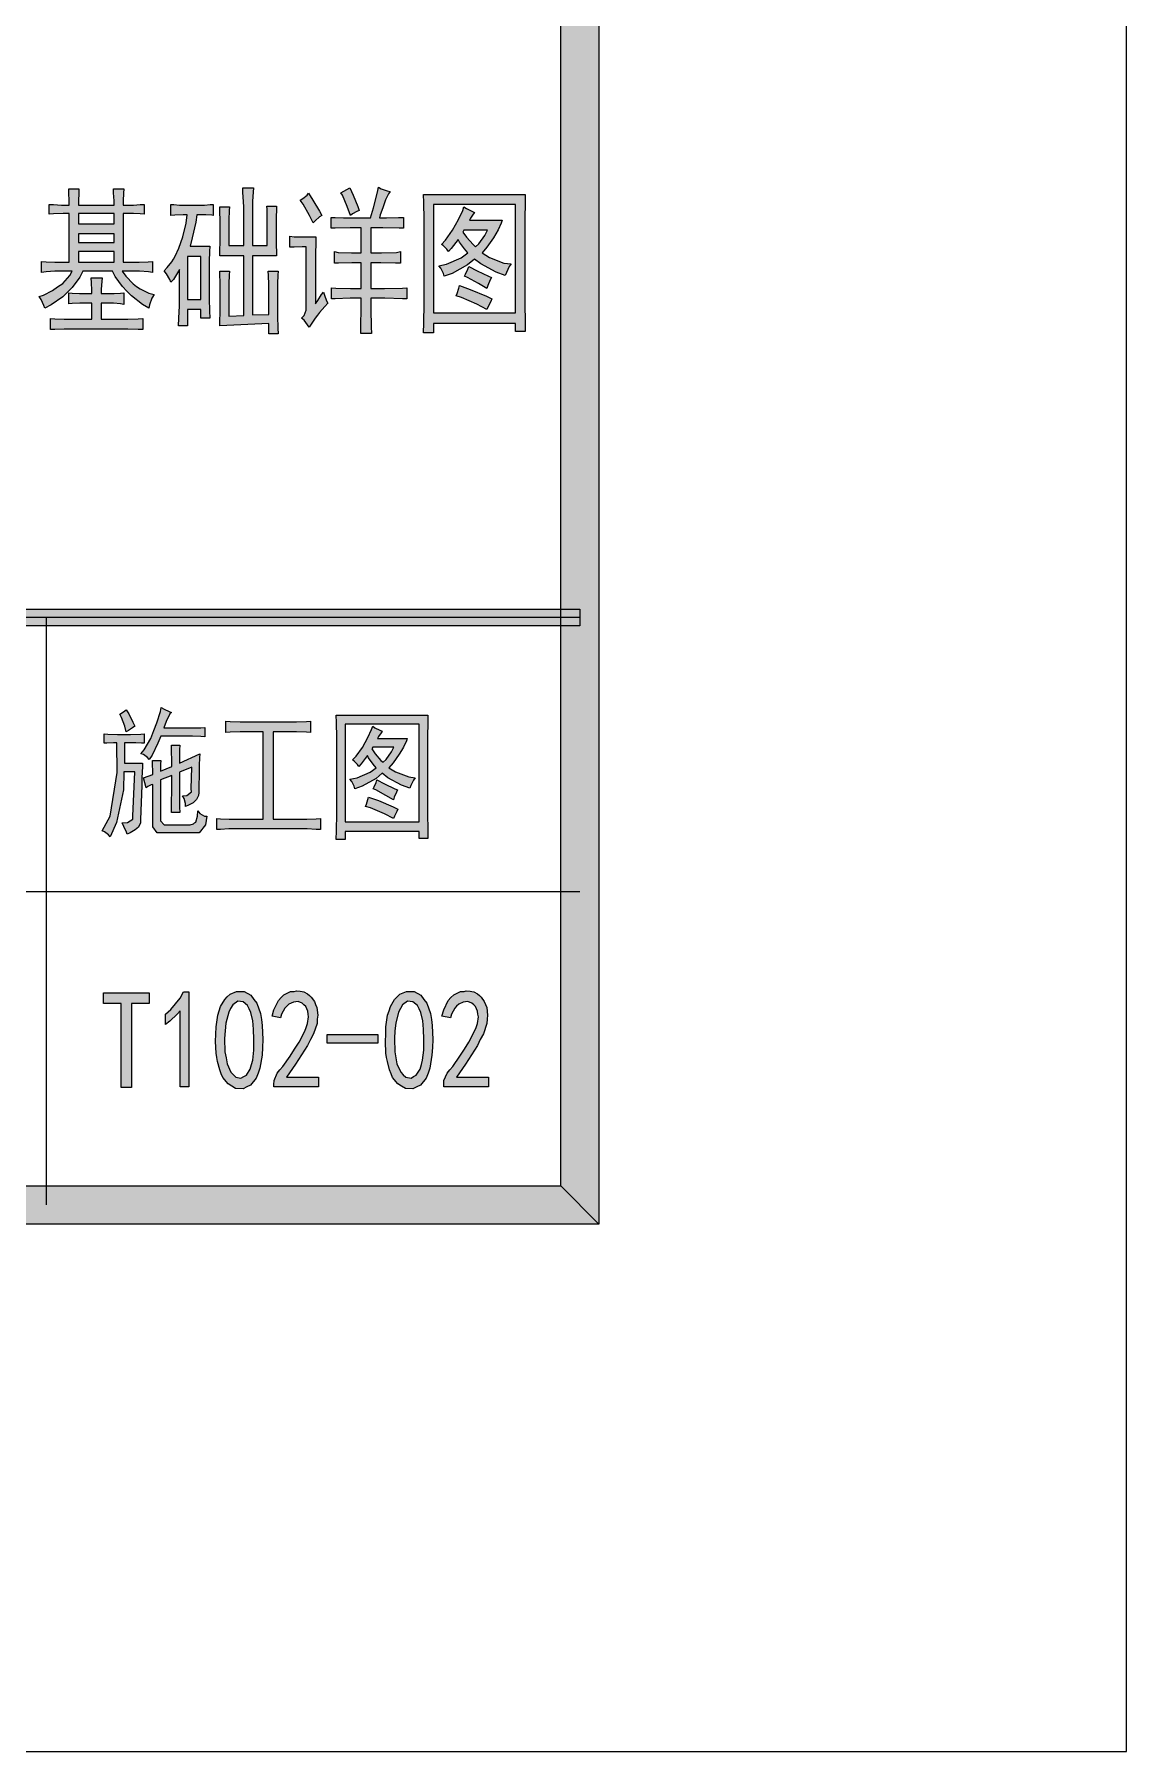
# Model space of a CAD drawing. Header units: millimetres. Extents: x 0 to 586, y 0 to 414.
# Drawn here: x 565.94 to 585.63, y 0 to 30.97 of the extents above; entities that cross this region are included whole.
import ezdxf

# ---------------------------------------------------------------- set-up
doc = ezdxf.new("R2010")
doc.units = ezdxf.units.MM

msp = doc.modelspace()

# ---------------------------------------------------------------- hatches: boundary and pattern name
h = msp.add_hatch(color=0)
h.dxf.hatch_style = 2
h.paths.add_polyline_path([(576.117861, 9.514417), (575.429944, 10.205861), (575.429944, 403.877639), (576.117861, 404.569083)])
h = msp.add_hatch(color=0)
h.dxf.hatch_style = 2
h.paths.add_polyline_path([(569.457417, 27.862389), (569.453889, 27.795361), (569.446833, 27.629556), (569.446833, 27.530778), (569.446833, 27.163889), (569.714944, 27.163889), (569.714944, 27.862389), (569.711417, 27.954111), (569.700833, 28.126972), (569.697306, 28.204583), (569.891333, 28.204583), (569.884278, 28.126972), (569.873694, 27.961167), (569.873694, 27.872972), (569.873694, 27.163889), (570.138278, 27.163889), (570.138278, 27.583694), (570.138278, 27.671889), (570.13475, 27.816528), (570.131222, 27.872972), (570.307611, 27.872972), (570.304083, 27.816528), (570.300556, 27.671889), (570.300556, 27.583694), (570.300556, 27.27325), (570.300556, 27.181528), (570.304083, 27.029833), (570.307611, 26.976917), (569.873694, 26.976917), (569.873694, 25.911528), (570.1665, 25.922111), (570.1665, 26.377194), (570.1665, 26.461861), (570.162972, 26.620611), (570.155917, 26.698222), (570.335833, 26.698222), (570.328778, 26.627667), (570.32525, 26.475972), (570.32525, 26.398361), (570.32525, 25.999722), (570.32525, 25.890361), (570.328778, 25.675167), (570.335833, 25.569333), (570.1665, 25.569333), (570.1665, 25.756306), (569.281028, 25.713972), (569.284556, 25.791583), (569.288083, 25.960917), (569.288083, 26.056167), (569.288083, 26.387778), (569.288083, 26.493611), (569.284556, 26.648833), (569.281028, 26.698222), (569.457417, 26.698222), (569.453889, 26.631194), (569.446833, 26.475972), (569.446833, 26.387778), (569.446833, 25.890361), (569.714944, 25.900944), (569.714944, 26.976917), (569.281028, 26.976917), (569.284556, 27.068639), (569.288083, 27.234444), (569.288083, 27.308528), (569.288083, 27.484917), (569.288083, 27.601333), (569.284556, 27.788306), (569.281028, 27.862389)])
h = msp.add_hatch(color=0)
h.dxf.hatch_style = 2
h.paths.add_polyline_path([(572.000944, 27.661306), (572.053861, 27.84475), (572.124417, 28.123444), (572.142056, 28.215167), (572.194972, 28.186944), (572.300806, 28.148139), (572.353722, 28.137556), (572.3255, 28.09875), (572.269056, 27.989389), (572.244361, 27.915306), (572.219667, 27.84475), (572.177333, 27.71775), (572.159694, 27.661306), (572.286694, 27.661306), (572.505417, 27.668361), (572.593611, 27.671889), (572.593611, 27.474333), (572.516, 27.477861), (572.223194, 27.484917), (572.008, 27.484917), (572.008, 27.029833), (572.1985, 27.029833), (572.466611, 27.040417), (572.540694, 27.054528), (572.540694, 26.842861), (572.4525, 26.846389), (572.187917, 26.853444), (572.008, 26.853444), (572.008, 26.387778), (572.251417, 26.387778), (572.575972, 26.394833), (572.657111, 26.398361), (572.657111, 26.200806), (572.5795, 26.204333), (572.258472, 26.211389), (572.008, 26.211389), (572.008, 26.017361), (572.015056, 25.699861), (572.018583, 25.579917), (571.824556, 25.579917), (571.828083, 25.713972), (571.831611, 26.027944), (571.831611, 26.211389), (571.634056, 26.211389), (571.365944, 26.204333), (571.298917, 26.200806), (571.298917, 26.398361), (571.373, 26.394833), (571.637583, 26.387778), (571.831611, 26.387778), (571.831611, 26.853444), (571.662278, 26.853444), (571.425917, 26.846389), (571.351833, 26.842861), (571.351833, 27.054528), (571.418861, 27.040417), (571.65875, 27.029833), (571.831611, 27.029833), (571.831611, 27.484917), (571.634056, 27.484917), (571.362417, 27.477861), (571.291861, 27.474333), (571.291861, 27.671889), (571.362417, 27.668361), (571.514111, 27.661306), (571.591722, 27.661306)])
h = msp.add_hatch(color=0)
h.dxf.hatch_style = 2
h.paths.add_polyline_path([(571.627, 28.204583), (571.686972, 28.070528), (571.771639, 27.865917), (571.796333, 27.795361), (571.754, 27.777722), (571.672861, 27.735389), (571.637583, 27.707167), (571.581139, 27.865917), (571.496472, 28.070528), (571.46825, 28.116389)])
h = msp.add_hatch(color=0)
h.paths.add_polyline_path([(566.568167, 27.894139), (566.568167, 27.97175), (566.564639, 28.116389), (566.561111, 28.183417), (566.744556, 28.183417), (566.741028, 28.109333), (566.7375, 27.968222), (566.7375, 27.894139), (567.376028, 27.894139), (567.376028, 27.97175), (567.368972, 28.116389), (567.365444, 28.183417), (567.552417, 28.183417), (567.548889, 28.109333), (567.541833, 27.968222), (567.541833, 27.894139), (567.675889, 27.894139), (567.725278, 27.894139), (567.84875, 27.901194), (567.922833, 27.904722), (567.922833, 27.728333), (567.84875, 27.735389), (567.725278, 27.738917), (567.675889, 27.738917), (567.541833, 27.738917), (567.541833, 26.864028), (567.739389, 26.864028), (567.827583, 26.864028), (567.989861, 26.871083), (568.067472, 26.874611), (568.067472, 26.677056), (567.996917, 26.687639), (567.834639, 26.698222), (567.746444, 26.698222), (567.524194, 26.698222), (567.591222, 26.610028), (567.72175, 26.472444), (567.781722, 26.426583), (567.845222, 26.380722), (568.003972, 26.306639), (568.10275, 26.278417), (568.060417, 26.214917), (568.014556, 26.094972), (568.003972, 26.035), (567.887556, 26.102028), (567.693528, 26.253722), (567.608861, 26.338389), (567.527722, 26.423056), (567.397194, 26.602972), (567.347806, 26.698222), (566.815111, 26.698222), (566.762194, 26.592389), (566.624611, 26.405417), (566.536417, 26.32075), (566.45175, 26.239611), (566.243611, 26.094972), (566.127194, 26.035), (566.113083, 26.084389), (566.063694, 26.190222), (566.028417, 26.243139), (566.1025, 26.267833), (566.268306, 26.3525), (566.360028, 26.416), (566.45175, 26.4795), (566.582278, 26.620611), (566.621083, 26.698222), (566.391778, 26.698222), (566.310639, 26.698222), (566.151889, 26.687639), (566.07075, 26.677056), (566.07075, 26.874611), (566.151889, 26.871083), (566.310639, 26.864028), (566.391778, 26.864028), (566.568167, 26.864028), (566.568167, 27.738917), (566.462333, 27.738917), (566.282417, 27.735389), (566.204806, 27.728333), (566.204806, 27.904722), (566.282417, 27.901194), (566.430583, 27.894139), (566.508194, 27.894139)])
h.paths.add_polyline_path([(567.376028, 26.864028), (567.376028, 27.054528), (566.7375, 27.054528), (566.7375, 26.864028)])
h.paths.add_polyline_path([(567.376028, 27.551944), (567.376028, 27.738917), (566.7375, 27.738917), (566.7375, 27.551944)])
h.paths.add_polyline_path([(567.376028, 27.220333), (567.376028, 27.375556), (566.7375, 27.375556), (566.7375, 27.220333)])
h = msp.add_hatch(color=0)
h.paths.add_polyline_path([(568.952944, 27.894139), (569.005861, 27.894139), (569.111694, 27.901194), (569.164611, 27.904722), (569.164611, 27.707167), (569.139917, 27.710694), (569.030556, 27.71775), (568.952944, 27.71775), (568.871806, 27.71775), (568.850639, 27.583694), (568.787139, 27.301472), (568.748333, 27.153306), (569.104639, 27.153306), (569.097583, 27.054528), (569.094056, 26.881667), (569.094056, 26.807583), (569.094056, 26.289), (569.094056, 26.200806), (569.097583, 25.985611), (569.104639, 25.855083), (568.942361, 25.855083), (568.942361, 26.010306), (568.702472, 26.010306), (568.702472, 25.713972), (568.536667, 25.713972), (568.543722, 25.851556), (568.554306, 26.077333), (568.554306, 26.165528), (568.554306, 26.729972), (568.522556, 26.67), (568.448472, 26.553583), (568.402611, 26.500667), (568.384972, 26.550056), (568.321472, 26.655889), (568.279139, 26.708806), (568.332056, 26.76525), (568.416722, 26.871083), (568.448472, 26.920472), (568.476694, 26.969861), (568.543722, 27.118028), (568.579, 27.220333), (568.614278, 27.319111), (568.67425, 27.569583), (568.695417, 27.71775), (568.621333, 27.71775), (568.473167, 27.710694), (568.402611, 27.707167), (568.402611, 27.904722), (568.455528, 27.901194), (568.557833, 27.894139), (568.607222, 27.894139)])
h.paths.add_polyline_path([(568.942361, 26.190222), (568.942361, 26.962806), (568.702472, 26.962806), (568.702472, 26.190222)])
h = msp.add_hatch(color=0)
h.dxf.hatch_style = 2
h.paths.add_polyline_path([(570.882639, 28.105806), (570.96025, 27.982333), (571.080194, 27.784778), (571.122528, 27.707167), (571.083722, 27.678944), (571.002583, 27.611917), (570.963778, 27.573111), (570.900278, 27.707167), (570.787389, 27.911778), (570.734472, 27.982333), (570.780333, 28.010556), (570.857944, 28.070528)])
h = msp.add_hatch(color=0)
h.paths.add_polyline_path([(574.791417, 28.084639), (574.787889, 27.943528), (574.784361, 27.640139), (574.784361, 27.474333), (574.784361, 26.289), (574.784361, 26.116139), (574.787889, 25.777472), (574.791417, 25.611667), (574.615028, 25.611667), (574.615028, 25.756306), (573.133361, 25.756306), (573.133361, 25.5905), (572.956972, 25.5905), (572.9605, 25.763361), (572.967556, 26.116139), (572.967556, 26.299583), (572.967556, 27.474333), (572.967556, 27.633083), (572.9605, 27.94), (572.956972, 28.084639)])
h.paths.add_polyline_path([(574.615028, 25.946806), (574.615028, 27.904722), (573.133361, 27.904722), (573.133361, 25.946806)])
h = msp.add_hatch(color=0)
h.paths.add_polyline_path([(573.877722, 27.760083), (573.853028, 27.728333), (573.803639, 27.657778), (573.782472, 27.618972), (574.375139, 27.618972), (574.3575, 27.569583), (574.301056, 27.446111), (574.258722, 27.375556), (574.219917, 27.301472), (574.096444, 27.132139), (574.011778, 27.029833), (574.145833, 26.948694), (574.406889, 26.846389), (574.533889, 26.832278), (574.502139, 26.782889), (574.449222, 26.677056), (574.428056, 26.620611), (574.265778, 26.680583), (573.990611, 26.832278), (573.877722, 26.920472), (573.750722, 26.814639), (573.475556, 26.659417), (573.330917, 26.610028), (573.316806, 26.659417), (573.267417, 26.754667), (573.232139, 26.797), (573.37325, 26.825222), (573.634306, 26.941639), (573.75425, 27.029833), (573.694278, 27.103917), (573.602556, 27.223861), (573.577861, 27.27325), (573.539056, 27.220333), (573.454389, 27.107444), (573.408528, 27.054528), (573.376778, 27.096861), (573.313278, 27.163889), (573.278, 27.185056), (573.352083, 27.262667), (573.479083, 27.439056), (573.532, 27.534306), (573.584917, 27.633083), (573.662528, 27.795361), (573.683694, 27.862389), (573.729556, 27.834167), (573.824806, 27.784778)])
h.paths.add_polyline_path([(573.666056, 27.407306), (573.733083, 27.312056), (573.8495, 27.181528), (573.895361, 27.142722), (573.955333, 27.195639), (574.061167, 27.347333), (574.110556, 27.439056), (573.683694, 27.439056)])
h = msp.add_hatch(color=0)
h.dxf.hatch_style = 2
h.paths.add_polyline_path([(571.016694, 27.319111), (571.013167, 27.206222), (571.009639, 27.01925), (571.009639, 26.941639), (571.009639, 26.112611), (571.048444, 26.172583), (571.119, 26.278417), (571.15075, 26.32075), (571.168389, 26.267833), (571.207194, 26.165528), (571.228361, 26.123194), (571.175444, 26.06675), (571.083722, 25.957389), (571.044917, 25.908), (571.002583, 25.855083), (570.9285, 25.745722), (570.893222, 25.689278), (570.865, 25.735139), (570.8015, 25.816278), (570.759167, 25.855083), (570.8015, 25.900944), (570.840306, 25.999722), (570.840306, 26.056167), (570.840306, 27.142722), (570.76975, 27.142722), (570.621583, 27.135667), (570.5475, 27.132139), (570.5475, 27.329694), (570.621583, 27.322639), (570.727417, 27.319111), (570.759167, 27.319111)])
h = msp.add_hatch(color=0)
h.dxf.hatch_style = 2
h.paths.add_polyline_path([(573.771889, 26.786417), (573.923583, 26.708806), (574.128194, 26.610028), (574.181111, 26.588861), (574.156417, 26.543), (574.117611, 26.444222), (574.099972, 26.387778), (573.948278, 26.475972), (573.747194, 26.588861), (573.694278, 26.610028), (573.715444, 26.648833), (573.75425, 26.737028)])
h = msp.add_hatch(color=0)
h.dxf.hatch_style = 2
h.paths.add_polyline_path([(566.977389, 26.299583), (566.977389, 26.356028), (566.970333, 26.493611), (566.966806, 26.578278), (567.160833, 26.578278), (567.153778, 26.514778), (567.143194, 26.377194), (567.143194, 26.299583), (567.312528, 26.299583), (567.376028, 26.299583), (567.495972, 26.306639), (567.552417, 26.310167), (567.552417, 26.102028), (567.495972, 26.112611), (567.368972, 26.123194), (567.305472, 26.123194), (567.143194, 26.123194), (567.143194, 25.833917), (567.524194, 25.833917), (567.6265, 25.833917), (567.813472, 25.840972), (567.898139, 25.8445), (567.898139, 25.646944), (567.813472, 25.650472), (567.6265, 25.657528), (567.524194, 25.657528), (566.568167, 25.657528), (566.479972, 25.657528), (566.310639, 25.650472), (566.233028, 25.646944), (566.233028, 25.8445), (566.307111, 25.840972), (566.476444, 25.833917), (566.568167, 25.833917), (566.977389, 25.833917), (566.977389, 26.123194), (566.83275, 26.123194), (566.758667, 26.123194), (566.621083, 26.116139), (566.561111, 26.112611), (566.561111, 26.310167), (566.621083, 26.306639), (566.751611, 26.299583), (566.815111, 26.299583)])
h = msp.add_hatch(color=0)
h.dxf.hatch_style = 2
h.paths.add_polyline_path([(573.602556, 26.444222), (573.800111, 26.370139), (574.092917, 26.250194), (574.188167, 26.200806), (574.167, 26.154944), (574.121139, 26.063222), (574.099972, 26.010306), (573.920056, 26.105556), (573.641361, 26.229028), (573.542583, 26.253722), (573.560222, 26.299583), (573.591972, 26.394833)])
h = msp.add_hatch(color=0)
h.dxf.hatch_style = 2
h.paths.add_polyline_path([(541.390417, 20.305889), (541.390417, 20.602222), (575.772139, 20.602222), (575.772139, 20.305889)])
h = msp.add_hatch(color=0)
h.dxf.hatch_style = 2
h.paths.add_polyline_path([(567.598278, 18.792472), (567.640611, 18.718389), (567.714694, 18.566694), (567.749972, 18.492611), (567.711167, 18.467917), (567.637083, 18.418528), (567.598278, 18.393833), (567.570056, 18.492611), (567.510083, 18.651361), (567.478333, 18.711333), (567.510083, 18.7325), (567.570056, 18.771306)])
h = msp.add_hatch(color=0)
h.dxf.hatch_style = 2
h.paths.add_polyline_path([(568.409667, 18.743083), (568.384972, 18.718389), (568.317944, 18.577278), (568.275611, 18.464389), (568.720111, 18.464389), (568.794194, 18.464389), (568.938833, 18.467917), (569.016444, 18.471444), (569.016444, 18.302111), (568.938833, 18.309167), (568.794194, 18.312694), (568.720111, 18.312694), (568.219167, 18.312694), (568.16625, 18.185694), (568.063944, 17.974028), (568.011028, 17.896417), (567.982806, 17.928167), (567.908722, 17.981083), (567.859333, 17.995194), (567.922833, 18.06575), (568.042778, 18.273889), (568.095694, 18.415), (568.148611, 18.552583), (568.215639, 18.760722), (568.226222, 18.831278), (568.279139, 18.803056), (568.370861, 18.757194)])
h = msp.add_hatch(color=0)
h.dxf.hatch_style = 2
h.paths.add_polyline_path([(570.572194, 18.57375), (570.667444, 18.57375), (570.843833, 18.577278), (570.921444, 18.584333), (570.921444, 18.38325), (570.843833, 18.386778), (570.667444, 18.393833), (570.572194, 18.393833), (570.244111, 18.393833), (570.244111, 16.816917), (570.762694, 16.816917), (570.854417, 16.816917), (571.020222, 16.823972), (571.097833, 16.8275), (571.097833, 16.629944), (571.020222, 16.633472), (570.857944, 16.640528), (570.76975, 16.640528), (569.535028, 16.640528), (569.446833, 16.640528), (569.295139, 16.633472), (569.231639, 16.629944), (569.231639, 16.8275), (569.298667, 16.823972), (569.453889, 16.816917), (569.542083, 16.816917), (570.067722, 16.816917), (570.067722, 18.393833), (569.750222, 18.393833), (569.647917, 18.393833), (569.468, 18.386778), (569.390389, 18.38325), (569.390389, 18.584333), (569.468, 18.577278), (569.647917, 18.57375), (569.750222, 18.57375)])
h = msp.add_hatch(color=0)
h.paths.add_polyline_path([(573.034583, 18.693694), (573.031056, 18.566694), (573.027528, 18.295056), (573.027528, 18.143361), (573.027528, 17.077972), (573.027528, 16.92275), (573.031056, 16.619361), (573.034583, 16.471194), (572.875833, 16.471194), (572.875833, 16.598194), (571.545861, 16.598194), (571.545861, 16.450028), (571.383583, 16.450028), (571.387111, 16.60525), (571.394167, 16.92275), (571.394167, 17.088556), (571.394167, 18.143361), (571.394167, 18.288), (571.387111, 18.563167), (571.383583, 18.693694)])
h.paths.add_polyline_path([(572.875833, 16.767528), (572.875833, 18.531417), (571.545861, 18.531417), (571.545861, 16.767528)])
h = msp.add_hatch(color=0)
h.dxf.hatch_style = 2
h.paths.add_polyline_path([(567.922833, 18.185694), (567.873444, 18.189222), (567.767611, 18.19275), (567.714694, 18.19275), (567.566528, 18.19275), (567.566528, 17.825861), (567.891083, 17.825861), (567.887556, 17.765889), (567.8805, 17.564806), (567.876972, 17.427222), (567.852278, 16.809861), (567.852278, 16.753417), (567.820528, 16.672278), (567.788778, 16.647583), (567.757028, 16.622889), (567.668833, 16.5735), (567.612389, 16.548806), (567.601806, 16.584083), (567.555944, 16.682861), (567.524194, 16.749889), (567.619444, 16.756944), (567.714694, 16.816917), (567.714694, 16.869833), (567.749972, 17.674167), (567.555944, 17.674167), (567.545361, 17.346083), (567.421889, 16.756944), (567.309, 16.499417), (567.27725, 16.534694), (567.206694, 16.587611), (567.164361, 16.608778), (567.305472, 16.869833), (567.436, 17.660056), (567.428944, 18.19275), (567.365444, 18.19275), (567.249028, 18.189222), (567.199639, 18.185694), (567.199639, 18.355028), (567.263139, 18.347972), (567.439528, 18.344444), (567.555944, 18.344444), (567.675889, 18.344444), (567.859333, 18.347972), (567.922833, 18.355028)])
h = msp.add_hatch(color=0)
h.paths.add_polyline_path([(572.212611, 18.404417), (572.191444, 18.372667), (572.145583, 18.309167), (572.127944, 18.273889), (572.660639, 18.273889), (572.646528, 18.228028), (572.593611, 18.118667), (572.558333, 18.055167), (572.519528, 17.988139), (572.410167, 17.836444), (572.332556, 17.744722), (572.4525, 17.670639), (572.688861, 17.582444), (572.805278, 17.564806), (572.777056, 17.522472), (572.727667, 17.427222), (572.710028, 17.377833), (572.561861, 17.43075), (572.314917, 17.564806), (572.212611, 17.645944), (572.099722, 17.550694), (571.852778, 17.413111), (571.718722, 17.36725), (571.708139, 17.413111), (571.662278, 17.497778), (571.630528, 17.536583), (571.761056, 17.561278), (571.993889, 17.667111), (572.10325, 17.744722), (572.046806, 17.81175), (571.965667, 17.921111), (571.9445, 17.963444), (571.905694, 17.914056), (571.831611, 17.815278), (571.792806, 17.765889), (571.764583, 17.804694), (571.704611, 17.864667), (571.672861, 17.885833), (571.739889, 17.956389), (571.856306, 18.111611), (571.902167, 18.199806), (571.951556, 18.288), (572.018583, 18.432639), (572.03975, 18.492611), (572.078556, 18.467917), (572.16675, 18.422056)])
h.paths.add_polyline_path([(572.022111, 18.083389), (572.082083, 17.998722), (572.187917, 17.878778), (572.23025, 17.8435), (572.283167, 17.896417), (572.378417, 18.030472), (572.42075, 18.115139), (572.03975, 18.115139)])
h = msp.add_hatch(color=0)
h.dxf.hatch_style = 2
h.paths.add_polyline_path([(568.074528, 17.624778), (568.074528, 17.681222), (568.071, 17.804694), (568.067472, 17.87525), (568.219167, 17.87525), (568.215639, 17.81175), (568.212111, 17.7165), (568.212111, 17.68475), (568.416722, 17.765889), (568.416722, 17.861139), (568.413194, 18.055167), (568.409667, 18.153944), (568.561361, 18.153944), (568.557833, 18.06575), (568.554306, 17.899944), (568.554306, 17.825861), (568.921194, 17.995194), (568.917667, 17.921111), (568.914139, 17.790583), (568.914139, 17.734139), (568.903556, 17.296694), (568.8965, 17.247306), (568.861222, 17.169694), (568.833, 17.141472), (568.804778, 17.11325), (568.720111, 17.067389), (568.663667, 17.046222), (568.663667, 17.099139), (568.638972, 17.190861), (568.61075, 17.236722), (568.691889, 17.247306), (568.773028, 17.310806), (568.7695, 17.36725), (568.776556, 17.755306), (568.554306, 17.667111), (568.554306, 17.395472), (568.557833, 17.032111), (568.561361, 16.936861), (568.409667, 16.936861), (568.413194, 17.056806), (568.416722, 17.391944), (568.416722, 17.607139), (568.212111, 17.526), (568.212111, 16.848667), (568.212111, 16.785167), (568.279139, 16.718139), (568.346167, 16.718139), (568.713056, 16.718139), (568.748333, 16.718139), (568.808306, 16.73225), (568.829472, 16.749889), (568.850639, 16.764), (568.882389, 16.873361), (568.889444, 16.968611), (568.924722, 16.92275), (569.005861, 16.873361), (569.048194, 16.869833), (569.027028, 16.718139), (568.914139, 16.569972), (568.815361, 16.569972), (568.233278, 16.569972), (568.155667, 16.569972), (568.074528, 16.679333), (568.074528, 16.788694), (568.074528, 17.444861), (568.046306, 17.437806), (567.986333, 17.406056), (567.954583, 17.384889), (567.908722, 17.564806)])
h = msp.add_hatch(color=0)
h.dxf.hatch_style = 2
h.paths.add_polyline_path([(572.117361, 17.526), (572.254944, 17.455444), (572.438389, 17.36725), (572.48425, 17.346083), (572.466611, 17.307278), (572.427806, 17.215556), (572.413694, 17.166167), (572.279639, 17.247306), (572.096194, 17.346083), (572.046806, 17.36725), (572.067972, 17.402528), (572.10325, 17.480139)])
h = msp.add_hatch(color=0)
h.dxf.hatch_style = 2
h.paths.add_polyline_path([(571.965667, 17.215556), (572.142056, 17.152056), (572.406639, 17.042694), (572.494833, 16.996833), (572.473667, 16.958028), (572.434861, 16.873361), (572.413694, 16.8275), (572.251417, 16.912167), (571.997417, 17.021528), (571.91275, 17.046222), (571.926861, 17.088556), (571.955083, 17.173222)])
h = msp.add_hatch(color=0)
h.dxf.hatch_style = 2
h.paths.add_polyline_path([(568.0075, 13.49375), (567.69, 13.49375), (567.69, 11.976806), (567.506556, 11.976806), (567.506556, 13.49375), (567.185528, 13.49375), (567.185528, 13.68425), (568.0075, 13.68425)])
h = msp.add_hatch(color=0)
h.dxf.hatch_style = 2
h.paths.add_polyline_path([(568.568417, 13.363222), (568.5155, 13.299722), (568.384972, 13.17625), (568.303833, 13.116278), (568.303833, 13.30325), (568.402611, 13.387917), (568.568417, 13.589), (568.631917, 13.701889), (568.727167, 13.701889), (568.727167, 11.987389), (568.568417, 11.987389)])
h = msp.add_hatch(color=0)
h.paths.add_polyline_path([(569.214, 12.939889), (569.217528, 13.073944), (569.24575, 13.282083), (569.273972, 13.359694), (569.298667, 13.437306), (569.37275, 13.564306), (569.418611, 13.613694), (569.468, 13.663083), (569.584417, 13.712472), (569.654972, 13.712472), (569.725528, 13.712472), (569.845472, 13.641917), (569.898389, 13.567833), (569.951306, 13.497278), (570.018333, 13.313833), (570.032444, 13.204472), (570.050083, 13.095111), (570.060667, 12.844639), (570.053611, 12.7), (570.046556, 12.558889), (570.00775, 12.326056), (569.976, 12.237861), (569.940722, 12.146139), (569.838417, 12.022667), (569.771389, 11.987389), (569.704361, 11.952111), (569.566778, 11.962694), (569.49975, 12.005028), (569.432722, 12.047361), (569.337472, 12.156722), (569.30925, 12.227278), (569.281028, 12.297833), (569.242222, 12.446), (569.228111, 12.520083), (569.217528, 12.597694), (569.206944, 12.809361)])
h.paths.add_polyline_path([(569.379806, 12.999861), (569.369222, 12.862278), (569.376278, 12.618861), (569.397444, 12.513028), (569.415083, 12.403667), (569.482111, 12.251972), (569.527972, 12.206111), (569.573833, 12.163778), (569.665556, 12.146139), (569.714944, 12.174361), (569.764333, 12.199056), (569.831361, 12.308417), (569.856056, 12.393083), (569.877222, 12.474222), (569.898389, 12.654139), (569.898389, 12.749389), (569.898389, 12.848167), (569.891333, 13.024556), (569.887806, 13.105694), (569.88075, 13.183306), (569.845472, 13.327944), (569.813722, 13.394972), (569.7855, 13.458472), (569.704361, 13.5255), (569.654972, 13.529028), (569.605583, 13.532556), (569.517389, 13.469056), (569.478583, 13.405556), (569.443306, 13.338528), (569.390389, 13.137444)])
h = msp.add_hatch(color=0)
h.dxf.hatch_style = 2
h.paths.add_polyline_path([(570.258222, 12.029722), (570.26175, 12.103806), (570.318194, 12.237861), (570.367583, 12.297833), (570.4205, 12.357806), (570.551028, 12.544778), (570.632167, 12.671778), (570.713306, 12.798778), (570.815611, 12.996333), (570.840306, 13.063361), (570.865, 13.133917), (570.882639, 13.253861), (570.875583, 13.30325), (570.868528, 13.352639), (570.83325, 13.437306), (570.797972, 13.469056), (570.766222, 13.500806), (570.695667, 13.529028), (570.653333, 13.521972), (570.611, 13.518444), (570.529861, 13.479639), (570.491056, 13.444361), (570.455778, 13.409083), (570.395806, 13.30325), (570.378167, 13.232694), (570.226472, 13.264444), (570.258222, 13.377333), (570.339361, 13.546667), (570.38875, 13.599583), (570.438139, 13.648972), (570.558083, 13.708944), (570.625111, 13.712472), (570.663917, 13.719528), (570.734472, 13.716), (570.766222, 13.708944), (570.797972, 13.701889), (570.865, 13.666611), (570.900278, 13.638389), (570.932028, 13.610167), (570.988472, 13.529028), (571.009639, 13.472583), (571.034333, 13.419667), (571.048444, 13.285611), (571.041389, 13.208), (571.037861, 13.133917), (570.974361, 12.946944), (570.917917, 12.841111), (570.865, 12.735278), (570.649806, 12.396611), (570.487528, 12.167306), (571.062556, 12.167306), (571.062556, 11.987389), (570.258222, 11.987389)])
h = msp.add_hatch(color=0)
h.paths.add_polyline_path([(572.276111, 12.939889), (572.279639, 13.073944), (572.307861, 13.282083), (572.336083, 13.359694), (572.360778, 13.437306), (572.434861, 13.564306), (572.480722, 13.613694), (572.530111, 13.663083), (572.646528, 13.712472), (572.717083, 13.712472), (572.787639, 13.712472), (572.907583, 13.641917), (572.9605, 13.567833), (573.013417, 13.497278), (573.080444, 13.313833), (573.098083, 13.204472), (573.112194, 13.095111), (573.122778, 12.844639), (573.115722, 12.7), (573.108667, 12.558889), (573.069861, 12.326056), (573.038111, 12.237861), (573.002833, 12.146139), (572.900528, 12.022667), (572.8335, 11.987389), (572.766472, 11.952111), (572.628889, 11.962694), (572.561861, 12.005028), (572.494833, 12.047361), (572.399583, 12.156722), (572.371361, 12.227278), (572.343139, 12.297833), (572.304333, 12.446), (572.290222, 12.520083), (572.279639, 12.597694), (572.272583, 12.809361)])
h.paths.add_polyline_path([(572.441917, 12.999861), (572.431333, 12.862278), (572.438389, 12.618861), (572.459556, 12.513028), (572.477194, 12.403667), (572.544222, 12.251972), (572.590083, 12.206111), (572.635944, 12.163778), (572.731194, 12.146139), (572.777056, 12.174361), (572.826444, 12.199056), (572.893472, 12.308417), (572.918167, 12.393083), (572.939333, 12.474222), (572.9605, 12.654139), (572.9605, 12.749389), (572.9605, 12.848167), (572.953444, 13.024556), (572.949917, 13.105694), (572.942861, 13.183306), (572.907583, 13.327944), (572.875833, 13.394972), (572.847611, 13.458472), (572.766472, 13.5255), (572.717083, 13.529028), (572.667694, 13.532556), (572.5795, 13.469056), (572.540694, 13.405556), (572.505417, 13.338528), (572.456028, 13.137444)])
h = msp.add_hatch(color=0)
h.dxf.hatch_style = 2
h.paths.add_polyline_path([(573.320333, 12.029722), (573.323861, 12.103806), (573.380306, 12.237861), (573.429694, 12.297833), (573.482611, 12.357806), (573.613139, 12.544778), (573.694278, 12.671778), (573.775417, 12.798778), (573.877722, 12.996333), (573.902417, 13.063361), (573.927111, 13.133917), (573.94475, 13.253861), (573.937694, 13.30325), (573.930639, 13.352639), (573.895361, 13.437306), (573.863611, 13.469056), (573.828333, 13.500806), (573.757778, 13.529028), (573.715444, 13.521972), (573.673111, 13.518444), (573.591972, 13.479639), (573.553167, 13.444361), (573.517889, 13.409083), (573.457917, 13.30325), (573.440278, 13.232694), (573.288583, 13.264444), (573.320333, 13.377333), (573.401472, 13.546667), (573.450861, 13.599583), (573.50025, 13.648972), (573.620194, 13.708944), (573.687222, 13.712472), (573.726028, 13.719528), (573.796583, 13.716), (573.828333, 13.708944), (573.863611, 13.701889), (573.927111, 13.666611), (573.962389, 13.638389), (573.994139, 13.610167), (574.050583, 13.529028), (574.07175, 13.472583), (574.096444, 13.419667), (574.110556, 13.285611), (574.1035, 13.208), (574.099972, 13.133917), (574.036472, 12.946944), (573.980028, 12.841111), (573.927111, 12.735278), (573.711917, 12.396611), (573.549639, 12.167306), (574.124667, 12.167306), (574.124667, 11.987389), (573.320333, 11.987389)])
h = msp.add_hatch(color=0)
h.dxf.hatch_style = 2
h.paths.add_polyline_path([(572.131472, 12.777611), (571.221306, 12.777611), (571.221306, 12.936361), (572.131472, 12.936361)])
h = msp.add_hatch(color=0)
h.dxf.hatch_style = 2
h.paths.add_polyline_path([(24.302861, 9.514417), (24.994306, 10.205861), (575.429944, 10.205861), (576.117861, 9.514417)])

# ---------------------------------------------------------------- linework, layer by layer
at = {"color": 0, "lineweight": 0}
for points in [[(0, 0), (585.632278, 0), (585.632278, 414.0835), (0, 414.0835)], [(576.117861, 9.514417), (575.429944, 10.205861), (575.429944, 403.877639), (576.117861, 404.569083)], [(569.457417, 27.862389), (569.453889, 27.795361), (569.446833, 27.629556), (569.446833, 27.530778), (569.446833, 27.163889), (569.714944, 27.163889), (569.714944, 27.862389), (569.711417, 27.954111), (569.700833, 28.126972), (569.697306, 28.204583), (569.891333, 28.204583), (569.884278, 28.126972), (569.873694, 27.961167), (569.873694, 27.872972), (569.873694, 27.163889), (570.138278, 27.163889), (570.138278, 27.583694), (570.138278, 27.671889), (570.13475, 27.816528), (570.131222, 27.872972), (570.307611, 27.872972), (570.304083, 27.816528), (570.300556, 27.671889), (570.300556, 27.583694), (570.300556, 27.27325), (570.300556, 27.181528), (570.304083, 27.029833), (570.307611, 26.976917), (569.873694, 26.976917), (569.873694, 25.911528), (570.1665, 25.922111), (570.1665, 26.377194), (570.1665, 26.461861), (570.162972, 26.620611), (570.155917, 26.698222), (570.335833, 26.698222), (570.328778, 26.627667), (570.32525, 26.475972), (570.32525, 26.398361), (570.32525, 25.999722), (570.32525, 25.890361), (570.328778, 25.675167), (570.335833, 25.569333), (570.1665, 25.569333), (570.1665, 25.756306), (569.281028, 25.713972), (569.284556, 25.791583), (569.288083, 25.960917), (569.288083, 26.056167), (569.288083, 26.387778), (569.288083, 26.493611), (569.284556, 26.648833), (569.281028, 26.698222), (569.457417, 26.698222), (569.453889, 26.631194), (569.446833, 26.475972), (569.446833, 26.387778), (569.446833, 25.890361), (569.714944, 25.900944), (569.714944, 26.976917), (569.281028, 26.976917), (569.284556, 27.068639), (569.288083, 27.234444), (569.288083, 27.308528), (569.288083, 27.484917), (569.288083, 27.601333), (569.284556, 27.788306), (569.281028, 27.862389)], [(572.000944, 27.661306), (572.053861, 27.84475), (572.124417, 28.123444), (572.142056, 28.215167), (572.194972, 28.186944), (572.300806, 28.148139), (572.353722, 28.137556), (572.3255, 28.09875), (572.269056, 27.989389), (572.244361, 27.915306), (572.219667, 27.84475), (572.177333, 27.71775), (572.159694, 27.661306), (572.286694, 27.661306), (572.505417, 27.668361), (572.593611, 27.671889), (572.593611, 27.474333), (572.516, 27.477861), (572.223194, 27.484917), (572.008, 27.484917), (572.008, 27.029833), (572.1985, 27.029833), (572.466611, 27.040417), (572.540694, 27.054528), (572.540694, 26.842861), (572.4525, 26.846389), (572.187917, 26.853444), (572.008, 26.853444), (572.008, 26.387778), (572.251417, 26.387778), (572.575972, 26.394833), (572.657111, 26.398361), (572.657111, 26.200806), (572.5795, 26.204333), (572.258472, 26.211389), (572.008, 26.211389), (572.008, 26.017361), (572.015056, 25.699861), (572.018583, 25.579917), (571.824556, 25.579917), (571.828083, 25.713972), (571.831611, 26.027944), (571.831611, 26.211389), (571.634056, 26.211389), (571.365944, 26.204333), (571.298917, 26.200806), (571.298917, 26.398361), (571.373, 26.394833), (571.637583, 26.387778), (571.831611, 26.387778), (571.831611, 26.853444), (571.662278, 26.853444), (571.425917, 26.846389), (571.351833, 26.842861), (571.351833, 27.054528), (571.418861, 27.040417), (571.65875, 27.029833), (571.831611, 27.029833), (571.831611, 27.484917), (571.634056, 27.484917), (571.362417, 27.477861), (571.291861, 27.474333), (571.291861, 27.671889), (571.362417, 27.668361), (571.514111, 27.661306), (571.591722, 27.661306)], [(571.627, 28.204583), (571.686972, 28.070528), (571.771639, 27.865917), (571.796333, 27.795361), (571.754, 27.777722), (571.672861, 27.735389), (571.637583, 27.707167), (571.581139, 27.865917), (571.496472, 28.070528), (571.46825, 28.116389)], [(566.568167, 27.894139), (566.568167, 27.97175), (566.564639, 28.116389), (566.561111, 28.183417), (566.744556, 28.183417), (566.741028, 28.109333), (566.7375, 27.968222), (566.7375, 27.894139), (567.376028, 27.894139), (567.376028, 27.97175), (567.368972, 28.116389), (567.365444, 28.183417), (567.552417, 28.183417), (567.548889, 28.109333), (567.541833, 27.968222), (567.541833, 27.894139), (567.675889, 27.894139), (567.725278, 27.894139), (567.84875, 27.901194), (567.922833, 27.904722), (567.922833, 27.728333), (567.84875, 27.735389), (567.725278, 27.738917), (567.675889, 27.738917), (567.541833, 27.738917), (567.541833, 26.864028), (567.739389, 26.864028), (567.827583, 26.864028), (567.989861, 26.871083), (568.067472, 26.874611), (568.067472, 26.677056), (567.996917, 26.687639), (567.834639, 26.698222), (567.746444, 26.698222), (567.524194, 26.698222), (567.591222, 26.610028), (567.72175, 26.472444), (567.781722, 26.426583), (567.845222, 26.380722), (568.003972, 26.306639), (568.10275, 26.278417), (568.060417, 26.214917), (568.014556, 26.094972), (568.003972, 26.035), (567.887556, 26.102028), (567.693528, 26.253722), (567.608861, 26.338389), (567.527722, 26.423056), (567.397194, 26.602972), (567.347806, 26.698222), (566.815111, 26.698222), (566.762194, 26.592389), (566.624611, 26.405417), (566.536417, 26.32075), (566.45175, 26.239611), (566.243611, 26.094972), (566.127194, 26.035), (566.113083, 26.084389), (566.063694, 26.190222), (566.028417, 26.243139), (566.1025, 26.267833), (566.268306, 26.3525), (566.360028, 26.416), (566.45175, 26.4795), (566.582278, 26.620611), (566.621083, 26.698222), (566.391778, 26.698222), (566.310639, 26.698222), (566.151889, 26.687639), (566.07075, 26.677056), (566.07075, 26.874611), (566.151889, 26.871083), (566.310639, 26.864028), (566.391778, 26.864028), (566.568167, 26.864028), (566.568167, 27.738917), (566.462333, 27.738917), (566.282417, 27.735389), (566.204806, 27.728333), (566.204806, 27.904722), (566.282417, 27.901194), (566.430583, 27.894139), (566.508194, 27.894139)], [(568.952944, 27.894139), (569.005861, 27.894139), (569.111694, 27.901194), (569.164611, 27.904722), (569.164611, 27.707167), (569.139917, 27.710694), (569.030556, 27.71775), (568.952944, 27.71775), (568.871806, 27.71775), (568.850639, 27.583694), (568.787139, 27.301472), (568.748333, 27.153306), (569.104639, 27.153306), (569.097583, 27.054528), (569.094056, 26.881667), (569.094056, 26.807583), (569.094056, 26.289), (569.094056, 26.200806), (569.097583, 25.985611), (569.104639, 25.855083), (568.942361, 25.855083), (568.942361, 26.010306), (568.702472, 26.010306), (568.702472, 25.713972), (568.536667, 25.713972), (568.543722, 25.851556), (568.554306, 26.077333), (568.554306, 26.165528), (568.554306, 26.729972), (568.522556, 26.67), (568.448472, 26.553583), (568.402611, 26.500667), (568.384972, 26.550056), (568.321472, 26.655889), (568.279139, 26.708806), (568.332056, 26.76525), (568.416722, 26.871083), (568.448472, 26.920472), (568.476694, 26.969861), (568.543722, 27.118028), (568.579, 27.220333), (568.614278, 27.319111), (568.67425, 27.569583), (568.695417, 27.71775), (568.621333, 27.71775), (568.473167, 27.710694), (568.402611, 27.707167), (568.402611, 27.904722), (568.455528, 27.901194), (568.557833, 27.894139), (568.607222, 27.894139)], [(570.882639, 28.105806), (570.96025, 27.982333), (571.080194, 27.784778), (571.122528, 27.707167), (571.083722, 27.678944), (571.002583, 27.611917), (570.963778, 27.573111), (570.900278, 27.707167), (570.787389, 27.911778), (570.734472, 27.982333), (570.780333, 28.010556), (570.857944, 28.070528)], [(574.791417, 28.084639), (574.787889, 27.943528), (574.784361, 27.640139), (574.784361, 27.474333), (574.784361, 26.289), (574.784361, 26.116139), (574.787889, 25.777472), (574.791417, 25.611667), (574.615028, 25.611667), (574.615028, 25.756306), (573.133361, 25.756306), (573.133361, 25.5905), (572.956972, 25.5905), (572.9605, 25.763361), (572.967556, 26.116139), (572.967556, 26.299583), (572.967556, 27.474333), (572.967556, 27.633083), (572.9605, 27.94), (572.956972, 28.084639)], [(574.615028, 25.946806), (574.615028, 27.904722), (573.133361, 27.904722), (573.133361, 25.946806)], [(567.376028, 27.551944), (567.376028, 27.738917), (566.7375, 27.738917), (566.7375, 27.551944)], [(573.877722, 27.760083), (573.853028, 27.728333), (573.803639, 27.657778), (573.782472, 27.618972), (574.375139, 27.618972), (574.3575, 27.569583), (574.301056, 27.446111), (574.258722, 27.375556), (574.219917, 27.301472), (574.096444, 27.132139), (574.011778, 27.029833), (574.145833, 26.948694), (574.406889, 26.846389), (574.533889, 26.832278), (574.502139, 26.782889), (574.449222, 26.677056), (574.428056, 26.620611), (574.265778, 26.680583), (573.990611, 26.832278), (573.877722, 26.920472), (573.750722, 26.814639), (573.475556, 26.659417), (573.330917, 26.610028), (573.316806, 26.659417), (573.267417, 26.754667), (573.232139, 26.797), (573.37325, 26.825222), (573.634306, 26.941639), (573.75425, 27.029833), (573.694278, 27.103917), (573.602556, 27.223861), (573.577861, 27.27325), (573.539056, 27.220333), (573.454389, 27.107444), (573.408528, 27.054528), (573.376778, 27.096861), (573.313278, 27.163889), (573.278, 27.185056), (573.352083, 27.262667), (573.479083, 27.439056), (573.532, 27.534306), (573.584917, 27.633083), (573.662528, 27.795361), (573.683694, 27.862389), (573.729556, 27.834167), (573.824806, 27.784778)], [(567.376028, 27.220333), (567.376028, 27.375556), (566.7375, 27.375556), (566.7375, 27.220333)], [(571.016694, 27.319111), (571.013167, 27.206222), (571.009639, 27.01925), (571.009639, 26.941639), (571.009639, 26.112611), (571.048444, 26.172583), (571.119, 26.278417), (571.15075, 26.32075), (571.168389, 26.267833), (571.207194, 26.165528), (571.228361, 26.123194), (571.175444, 26.06675), (571.083722, 25.957389), (571.044917, 25.908), (571.002583, 25.855083), (570.9285, 25.745722), (570.893222, 25.689278), (570.865, 25.735139), (570.8015, 25.816278), (570.759167, 25.855083), (570.8015, 25.900944), (570.840306, 25.999722), (570.840306, 26.056167), (570.840306, 27.142722), (570.76975, 27.142722), (570.621583, 27.135667), (570.5475, 27.132139), (570.5475, 27.329694), (570.621583, 27.322639), (570.727417, 27.319111), (570.759167, 27.319111)], [(573.666056, 27.407306), (573.733083, 27.312056), (573.8495, 27.181528), (573.895361, 27.142722), (573.955333, 27.195639), (574.061167, 27.347333), (574.110556, 27.439056), (573.683694, 27.439056)], [(567.376028, 26.864028), (567.376028, 27.054528), (566.7375, 27.054528), (566.7375, 26.864028)], [(568.942361, 26.190222), (568.942361, 26.962806), (568.702472, 26.962806), (568.702472, 26.190222)], [(573.771889, 26.786417), (573.923583, 26.708806), (574.128194, 26.610028), (574.181111, 26.588861), (574.156417, 26.543), (574.117611, 26.444222), (574.099972, 26.387778), (573.948278, 26.475972), (573.747194, 26.588861), (573.694278, 26.610028), (573.715444, 26.648833), (573.75425, 26.737028)], [(566.977389, 26.299583), (566.977389, 26.356028), (566.970333, 26.493611), (566.966806, 26.578278), (567.160833, 26.578278), (567.153778, 26.514778), (567.143194, 26.377194), (567.143194, 26.299583), (567.312528, 26.299583), (567.376028, 26.299583), (567.495972, 26.306639), (567.552417, 26.310167), (567.552417, 26.102028), (567.495972, 26.112611), (567.368972, 26.123194), (567.305472, 26.123194), (567.143194, 26.123194), (567.143194, 25.833917), (567.524194, 25.833917), (567.6265, 25.833917), (567.813472, 25.840972), (567.898139, 25.8445), (567.898139, 25.646944), (567.813472, 25.650472), (567.6265, 25.657528), (567.524194, 25.657528), (566.568167, 25.657528), (566.479972, 25.657528), (566.310639, 25.650472), (566.233028, 25.646944), (566.233028, 25.8445), (566.307111, 25.840972), (566.476444, 25.833917), (566.568167, 25.833917), (566.977389, 25.833917), (566.977389, 26.123194), (566.83275, 26.123194), (566.758667, 26.123194), (566.621083, 26.116139), (566.561111, 26.112611), (566.561111, 26.310167), (566.621083, 26.306639), (566.751611, 26.299583), (566.815111, 26.299583)], [(573.602556, 26.444222), (573.800111, 26.370139), (574.092917, 26.250194), (574.188167, 26.200806), (574.167, 26.154944), (574.121139, 26.063222), (574.099972, 26.010306), (573.920056, 26.105556), (573.641361, 26.229028), (573.542583, 26.253722), (573.560222, 26.299583), (573.591972, 26.394833)], [(541.390417, 20.305889), (541.390417, 20.602222), (575.772139, 20.602222), (575.772139, 20.305889)], [(567.598278, 18.792472), (567.640611, 18.718389), (567.714694, 18.566694), (567.749972, 18.492611), (567.711167, 18.467917), (567.637083, 18.418528), (567.598278, 18.393833), (567.570056, 18.492611), (567.510083, 18.651361), (567.478333, 18.711333), (567.510083, 18.7325), (567.570056, 18.771306)], [(568.409667, 18.743083), (568.384972, 18.718389), (568.317944, 18.577278), (568.275611, 18.464389), (568.720111, 18.464389), (568.794194, 18.464389), (568.938833, 18.467917), (569.016444, 18.471444), (569.016444, 18.302111), (568.938833, 18.309167), (568.794194, 18.312694), (568.720111, 18.312694), (568.219167, 18.312694), (568.16625, 18.185694), (568.063944, 17.974028), (568.011028, 17.896417), (567.982806, 17.928167), (567.908722, 17.981083), (567.859333, 17.995194), (567.922833, 18.06575), (568.042778, 18.273889), (568.095694, 18.415), (568.148611, 18.552583), (568.215639, 18.760722), (568.226222, 18.831278), (568.279139, 18.803056), (568.370861, 18.757194)], [(570.572194, 18.57375), (570.667444, 18.57375), (570.843833, 18.577278), (570.921444, 18.584333), (570.921444, 18.38325), (570.843833, 18.386778), (570.667444, 18.393833), (570.572194, 18.393833), (570.244111, 18.393833), (570.244111, 16.816917), (570.762694, 16.816917), (570.854417, 16.816917), (571.020222, 16.823972), (571.097833, 16.8275), (571.097833, 16.629944), (571.020222, 16.633472), (570.857944, 16.640528), (570.76975, 16.640528), (569.535028, 16.640528), (569.446833, 16.640528), (569.295139, 16.633472), (569.231639, 16.629944), (569.231639, 16.8275), (569.298667, 16.823972), (569.453889, 16.816917), (569.542083, 16.816917), (570.067722, 16.816917), (570.067722, 18.393833), (569.750222, 18.393833), (569.647917, 18.393833), (569.468, 18.386778), (569.390389, 18.38325), (569.390389, 18.584333), (569.468, 18.577278), (569.647917, 18.57375), (569.750222, 18.57375)], [(573.034583, 18.693694), (573.031056, 18.566694), (573.027528, 18.295056), (573.027528, 18.143361), (573.027528, 17.077972), (573.027528, 16.92275), (573.031056, 16.619361), (573.034583, 16.471194), (572.875833, 16.471194), (572.875833, 16.598194), (571.545861, 16.598194), (571.545861, 16.450028), (571.383583, 16.450028), (571.387111, 16.60525), (571.394167, 16.92275), (571.394167, 17.088556), (571.394167, 18.143361), (571.394167, 18.288), (571.387111, 18.563167), (571.383583, 18.693694)], [(567.922833, 18.185694), (567.873444, 18.189222), (567.767611, 18.19275), (567.714694, 18.19275), (567.566528, 18.19275), (567.566528, 17.825861), (567.891083, 17.825861), (567.887556, 17.765889), (567.8805, 17.564806), (567.876972, 17.427222), (567.852278, 16.809861), (567.852278, 16.753417), (567.820528, 16.672278), (567.788778, 16.647583), (567.757028, 16.622889), (567.668833, 16.5735), (567.612389, 16.548806), (567.601806, 16.584083), (567.555944, 16.682861), (567.524194, 16.749889), (567.619444, 16.756944), (567.714694, 16.816917), (567.714694, 16.869833), (567.749972, 17.674167), (567.555944, 17.674167), (567.545361, 17.346083), (567.421889, 16.756944), (567.309, 16.499417), (567.27725, 16.534694), (567.206694, 16.587611), (567.164361, 16.608778), (567.305472, 16.869833), (567.436, 17.660056), (567.428944, 18.19275), (567.365444, 18.19275), (567.249028, 18.189222), (567.199639, 18.185694), (567.199639, 18.355028), (567.263139, 18.347972), (567.439528, 18.344444), (567.555944, 18.344444), (567.675889, 18.344444), (567.859333, 18.347972), (567.922833, 18.355028)], [(572.875833, 16.767528), (572.875833, 18.531417), (571.545861, 18.531417), (571.545861, 16.767528)], [(572.212611, 18.404417), (572.191444, 18.372667), (572.145583, 18.309167), (572.127944, 18.273889), (572.660639, 18.273889), (572.646528, 18.228028), (572.593611, 18.118667), (572.558333, 18.055167), (572.519528, 17.988139), (572.410167, 17.836444), (572.332556, 17.744722), (572.4525, 17.670639), (572.688861, 17.582444), (572.805278, 17.564806), (572.777056, 17.522472), (572.727667, 17.427222), (572.710028, 17.377833), (572.561861, 17.43075), (572.314917, 17.564806), (572.212611, 17.645944), (572.099722, 17.550694), (571.852778, 17.413111), (571.718722, 17.36725), (571.708139, 17.413111), (571.662278, 17.497778), (571.630528, 17.536583), (571.761056, 17.561278), (571.993889, 17.667111), (572.10325, 17.744722), (572.046806, 17.81175), (571.965667, 17.921111), (571.9445, 17.963444), (571.905694, 17.914056), (571.831611, 17.815278), (571.792806, 17.765889), (571.764583, 17.804694), (571.704611, 17.864667), (571.672861, 17.885833), (571.739889, 17.956389), (571.856306, 18.111611), (571.902167, 18.199806), (571.951556, 18.288), (572.018583, 18.432639), (572.03975, 18.492611), (572.078556, 18.467917), (572.16675, 18.422056)], [(568.074528, 17.624778), (568.074528, 17.681222), (568.071, 17.804694), (568.067472, 17.87525), (568.219167, 17.87525), (568.215639, 17.81175), (568.212111, 17.7165), (568.212111, 17.68475), (568.416722, 17.765889), (568.416722, 17.861139), (568.413194, 18.055167), (568.409667, 18.153944), (568.561361, 18.153944), (568.557833, 18.06575), (568.554306, 17.899944), (568.554306, 17.825861), (568.921194, 17.995194), (568.917667, 17.921111), (568.914139, 17.790583), (568.914139, 17.734139), (568.903556, 17.296694), (568.8965, 17.247306), (568.861222, 17.169694), (568.833, 17.141472), (568.804778, 17.11325), (568.720111, 17.067389), (568.663667, 17.046222), (568.663667, 17.099139), (568.638972, 17.190861), (568.61075, 17.236722), (568.691889, 17.247306), (568.773028, 17.310806), (568.7695, 17.36725), (568.776556, 17.755306), (568.554306, 17.667111), (568.554306, 17.395472), (568.557833, 17.032111), (568.561361, 16.936861), (568.409667, 16.936861), (568.413194, 17.056806), (568.416722, 17.391944), (568.416722, 17.607139), (568.212111, 17.526), (568.212111, 16.848667), (568.212111, 16.785167), (568.279139, 16.718139), (568.346167, 16.718139), (568.713056, 16.718139), (568.748333, 16.718139), (568.808306, 16.73225), (568.829472, 16.749889), (568.850639, 16.764), (568.882389, 16.873361), (568.889444, 16.968611), (568.924722, 16.92275), (569.005861, 16.873361), (569.048194, 16.869833), (569.027028, 16.718139), (568.914139, 16.569972), (568.815361, 16.569972), (568.233278, 16.569972), (568.155667, 16.569972), (568.074528, 16.679333), (568.074528, 16.788694), (568.074528, 17.444861), (568.046306, 17.437806), (567.986333, 17.406056), (567.954583, 17.384889), (567.908722, 17.564806)], [(572.022111, 18.083389), (572.082083, 17.998722), (572.187917, 17.878778), (572.23025, 17.8435), (572.283167, 17.896417), (572.378417, 18.030472), (572.42075, 18.115139), (572.03975, 18.115139)], [(572.117361, 17.526), (572.254944, 17.455444), (572.438389, 17.36725), (572.48425, 17.346083), (572.466611, 17.307278), (572.427806, 17.215556), (572.413694, 17.166167), (572.279639, 17.247306), (572.096194, 17.346083), (572.046806, 17.36725), (572.067972, 17.402528), (572.10325, 17.480139)], [(571.965667, 17.215556), (572.142056, 17.152056), (572.406639, 17.042694), (572.494833, 16.996833), (572.473667, 16.958028), (572.434861, 16.873361), (572.413694, 16.8275), (572.251417, 16.912167), (571.997417, 17.021528), (571.91275, 17.046222), (571.926861, 17.088556), (571.955083, 17.173222)], [(568.0075, 13.49375), (567.69, 13.49375), (567.69, 11.976806), (567.506556, 11.976806), (567.506556, 13.49375), (567.185528, 13.49375), (567.185528, 13.68425), (568.0075, 13.68425)], [(568.568417, 13.363222), (568.5155, 13.299722), (568.384972, 13.17625), (568.303833, 13.116278), (568.303833, 13.30325), (568.402611, 13.387917), (568.568417, 13.589), (568.631917, 13.701889), (568.727167, 13.701889), (568.727167, 11.987389), (568.568417, 11.987389)], [(569.214, 12.939889), (569.217528, 13.073944), (569.24575, 13.282083), (569.273972, 13.359694), (569.298667, 13.437306), (569.37275, 13.564306), (569.418611, 13.613694), (569.468, 13.663083), (569.584417, 13.712472), (569.654972, 13.712472), (569.725528, 13.712472), (569.845472, 13.641917), (569.898389, 13.567833), (569.951306, 13.497278), (570.018333, 13.313833), (570.032444, 13.204472), (570.050083, 13.095111), (570.060667, 12.844639), (570.053611, 12.7), (570.046556, 12.558889), (570.00775, 12.326056), (569.976, 12.237861), (569.940722, 12.146139), (569.838417, 12.022667), (569.771389, 11.987389), (569.704361, 11.952111), (569.566778, 11.962694), (569.49975, 12.005028), (569.432722, 12.047361), (569.337472, 12.156722), (569.30925, 12.227278), (569.281028, 12.297833), (569.242222, 12.446), (569.228111, 12.520083), (569.217528, 12.597694), (569.206944, 12.809361)], [(570.258222, 12.029722), (570.26175, 12.103806), (570.318194, 12.237861), (570.367583, 12.297833), (570.4205, 12.357806), (570.551028, 12.544778), (570.632167, 12.671778), (570.713306, 12.798778), (570.815611, 12.996333), (570.840306, 13.063361), (570.865, 13.133917), (570.882639, 13.253861), (570.875583, 13.30325), (570.868528, 13.352639), (570.83325, 13.437306), (570.797972, 13.469056), (570.766222, 13.500806), (570.695667, 13.529028), (570.653333, 13.521972), (570.611, 13.518444), (570.529861, 13.479639), (570.491056, 13.444361), (570.455778, 13.409083), (570.395806, 13.30325), (570.378167, 13.232694), (570.226472, 13.264444), (570.258222, 13.377333), (570.339361, 13.546667), (570.38875, 13.599583), (570.438139, 13.648972), (570.558083, 13.708944), (570.625111, 13.712472), (570.663917, 13.719528), (570.734472, 13.716), (570.766222, 13.708944), (570.797972, 13.701889), (570.865, 13.666611), (570.900278, 13.638389), (570.932028, 13.610167), (570.988472, 13.529028), (571.009639, 13.472583), (571.034333, 13.419667), (571.048444, 13.285611), (571.041389, 13.208), (571.037861, 13.133917), (570.974361, 12.946944), (570.917917, 12.841111), (570.865, 12.735278), (570.649806, 12.396611), (570.487528, 12.167306), (571.062556, 12.167306), (571.062556, 11.987389), (570.258222, 11.987389)], [(572.276111, 12.939889), (572.279639, 13.073944), (572.307861, 13.282083), (572.336083, 13.359694), (572.360778, 13.437306), (572.434861, 13.564306), (572.480722, 13.613694), (572.530111, 13.663083), (572.646528, 13.712472), (572.717083, 13.712472), (572.787639, 13.712472), (572.907583, 13.641917), (572.9605, 13.567833), (573.013417, 13.497278), (573.080444, 13.313833), (573.098083, 13.204472), (573.112194, 13.095111), (573.122778, 12.844639), (573.115722, 12.7), (573.108667, 12.558889), (573.069861, 12.326056), (573.038111, 12.237861), (573.002833, 12.146139), (572.900528, 12.022667), (572.8335, 11.987389), (572.766472, 11.952111), (572.628889, 11.962694), (572.561861, 12.005028), (572.494833, 12.047361), (572.399583, 12.156722), (572.371361, 12.227278), (572.343139, 12.297833), (572.304333, 12.446), (572.290222, 12.520083), (572.279639, 12.597694), (572.272583, 12.809361)], [(573.320333, 12.029722), (573.323861, 12.103806), (573.380306, 12.237861), (573.429694, 12.297833), (573.482611, 12.357806), (573.613139, 12.544778), (573.694278, 12.671778), (573.775417, 12.798778), (573.877722, 12.996333), (573.902417, 13.063361), (573.927111, 13.133917), (573.94475, 13.253861), (573.937694, 13.30325), (573.930639, 13.352639), (573.895361, 13.437306), (573.863611, 13.469056), (573.828333, 13.500806), (573.757778, 13.529028), (573.715444, 13.521972), (573.673111, 13.518444), (573.591972, 13.479639), (573.553167, 13.444361), (573.517889, 13.409083), (573.457917, 13.30325), (573.440278, 13.232694), (573.288583, 13.264444), (573.320333, 13.377333), (573.401472, 13.546667), (573.450861, 13.599583), (573.50025, 13.648972), (573.620194, 13.708944), (573.687222, 13.712472), (573.726028, 13.719528), (573.796583, 13.716), (573.828333, 13.708944), (573.863611, 13.701889), (573.927111, 13.666611), (573.962389, 13.638389), (573.994139, 13.610167), (574.050583, 13.529028), (574.07175, 13.472583), (574.096444, 13.419667), (574.110556, 13.285611), (574.1035, 13.208), (574.099972, 13.133917), (574.036472, 12.946944), (573.980028, 12.841111), (573.927111, 12.735278), (573.711917, 12.396611), (573.549639, 12.167306), (574.124667, 12.167306), (574.124667, 11.987389), (573.320333, 11.987389)], [(569.379806, 12.999861), (569.369222, 12.862278), (569.376278, 12.618861), (569.397444, 12.513028), (569.415083, 12.403667), (569.482111, 12.251972), (569.527972, 12.206111), (569.573833, 12.163778), (569.665556, 12.146139), (569.714944, 12.174361), (569.764333, 12.199056), (569.831361, 12.308417), (569.856056, 12.393083), (569.877222, 12.474222), (569.898389, 12.654139), (569.898389, 12.749389), (569.898389, 12.848167), (569.891333, 13.024556), (569.887806, 13.105694), (569.88075, 13.183306), (569.845472, 13.327944), (569.813722, 13.394972), (569.7855, 13.458472), (569.704361, 13.5255), (569.654972, 13.529028), (569.605583, 13.532556), (569.517389, 13.469056), (569.478583, 13.405556), (569.443306, 13.338528), (569.390389, 13.137444)], [(572.441917, 12.999861), (572.431333, 12.862278), (572.438389, 12.618861), (572.459556, 12.513028), (572.477194, 12.403667), (572.544222, 12.251972), (572.590083, 12.206111), (572.635944, 12.163778), (572.731194, 12.146139), (572.777056, 12.174361), (572.826444, 12.199056), (572.893472, 12.308417), (572.918167, 12.393083), (572.939333, 12.474222), (572.9605, 12.654139), (572.9605, 12.749389), (572.9605, 12.848167), (572.953444, 13.024556), (572.949917, 13.105694), (572.942861, 13.183306), (572.907583, 13.327944), (572.875833, 13.394972), (572.847611, 13.458472), (572.766472, 13.5255), (572.717083, 13.529028), (572.667694, 13.532556), (572.5795, 13.469056), (572.540694, 13.405556), (572.505417, 13.338528), (572.456028, 13.137444)], [(572.131472, 12.777611), (571.221306, 12.777611), (571.221306, 12.936361), (572.131472, 12.936361)], [(24.302861, 9.514417), (24.994306, 10.205861), (575.429944, 10.205861), (576.117861, 9.514417)]]:
    msp.add_lwpolyline(points, close=True, dxfattribs=at)
for points in [[(575.772139, 20.454056), (541.390417, 20.454056)], [(566.151889, 20.454056), (566.151889, 9.860139)], [(541.390417, 15.511639), (575.772139, 15.511639)]]:
    msp.add_lwpolyline(points, dxfattribs=at)

doc.saveas('drawing.dxf')
